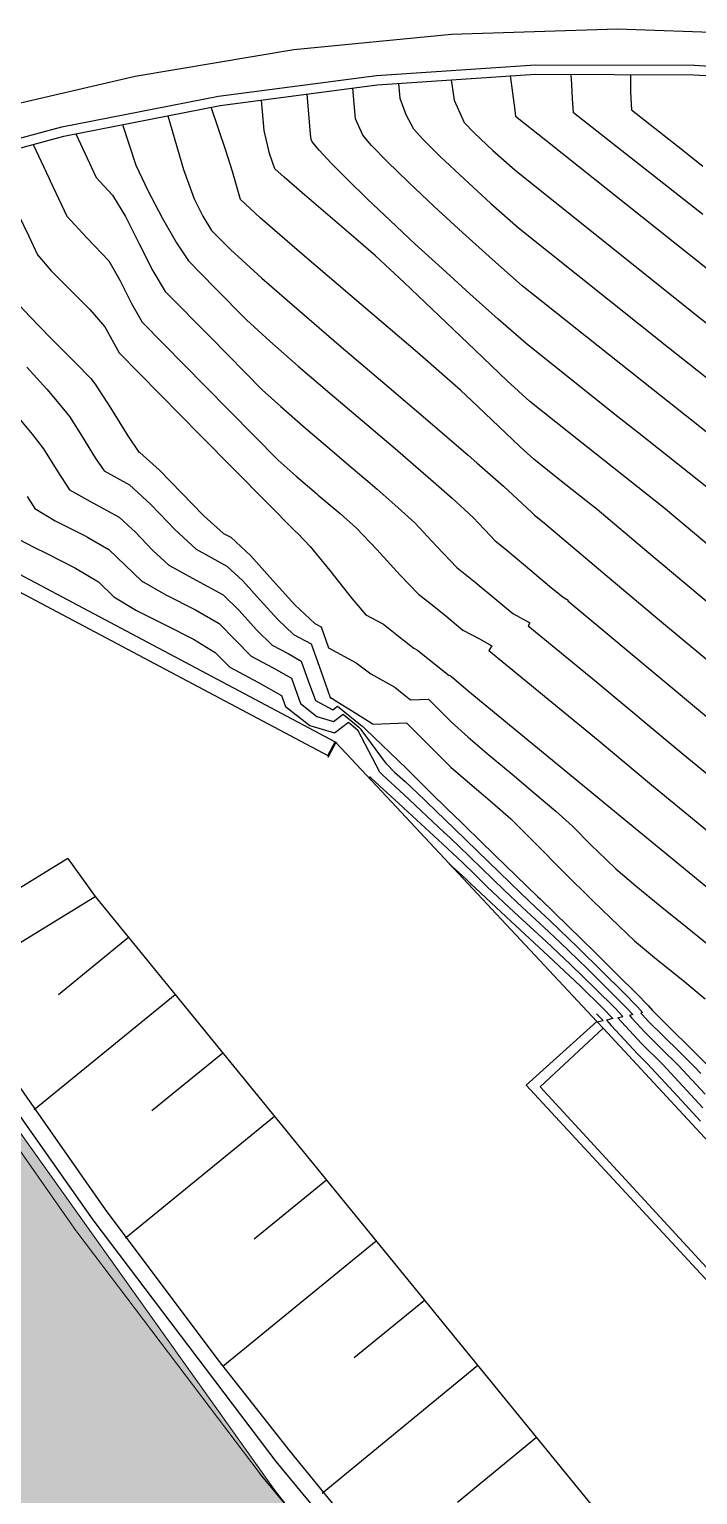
# Model space of a CAD drawing. Header units: millimetres. Extents: x -335 to 64136, y 248 to 109842.
# Drawn here: x 62411.86 to 62433.01, y 108600.27 to 108646.61 of the extents above; entities that cross this region are included whole.
import ezdxf

# ---------------------------------------------------------------- set-up
doc = ezdxf.new("R2010")
doc.units = ezdxf.units.MM
doc.header["$MEASUREMENT"] = 0
doc.linetypes.add('DOT', pattern=[0.55, 0.3, -0.25])
for name, color, linetype in [('Bâti', 7, 'Continuous'), ('colore lago', 131, 'Continuous'), ('Couronnement', 7, 'Continuous'), ('curve livello 5m', 7, 'Continuous'), ('pendenze', 2, 'Continuous'), ('Per+Mod Surf', 7, 'Continuous'), ('TalusHautBas', 7, 'Continuous')]:
    doc.layers.add(name, color=color, linetype=linetype)
doc.layers.add('Colori bordi', color=5, linetype='Continuous', plot=False)
doc.layers.add('no_plot', color=5, linetype='Continuous', plot=False)

msp = doc.modelspace()

# ---------------------------------------------------------------- hatches: boundary and pattern name
at = {"layer": 'colore lago', "linetype": 'Continuous', "lineweight": 0}
msp.add_hatch(color=256, dxfattribs=at).paths.add_polyline_path([(62547.91499, 108426.77702), (62544.89699, 108437.007), (62544.49299, 108444.65101), (62545.35599, 108452.69902), (62543.608, 108459.60602), (62537.06, 108468.43101), (62530.397, 108473.86201), (62527.61, 108478.06302), (62523.513, 108483.36202), (62517.305, 108489.50902), (62515.162, 108489.28302), (62513.59, 108490.98702), (62513.852, 108495.24602), (62504.85244, 108507.64068), (62496.28243, 108519.44374), (62493.40134, 108518.75703), (62485.50323, 108525.16045), (62484.75786, 108528.28761), (62471.39669, 108544.2803), (62471.5206, 108544.38094), (62471.307, 108544.63003), (62466.582, 108550.14002), (62461.32301, 108555.66903), (62452.23401, 108564.90801), (62445.975, 108571.35503), (62438.59701, 108578.99302), (62431.96801, 108586.05103), (62422.75901, 108596.38303), (62419.61401, 108600.43002), (62408.57901, 108615.91203), (62402.88304, 108625.04872), (62402.43049, 108624.76773), (62397.58935, 108621.76185), (62392.27136, 108618.45989), (62379.58201, 108610.58103), (62385.61987, 108600.91979), (62400.115, 108577.72602), (62397.69103, 108576.19992), (62399.555, 108573.01303), (62400.542, 108570.99702), (62402.182, 108566.64503), (62403.779, 108562.37603), (62405.518, 108558.22802), (62408.196, 108552.88803), (62411.192, 108547.80703), (62415.156, 108541.54003), (62417.6769, 108537.48116), (62418.985, 108535.37502), (62423.804, 108527.74001), (62427.40072, 108522.06605), (62428.917, 108522.33003), (62431.999, 108520.48303), (62435.209, 108517.10302), (62435.248, 108508.37502), (62442.532, 108497.74502), (62448.327, 108490.27102), (62457.902, 108478.10602), (62469.007, 108462.33101), (62468.88999, 108461.98075), (62477.15199, 108449.84302), (62486.86399, 108436.01101), (62496.88899, 108418.53603), (62504.80013, 108403.97449), (62555.46812, 108403.97449), (62553.62499, 108410.28502), (62549.50299, 108421.57802)])

# ---------------------------------------------------------------- linework, layer by layer
at = {"layer": 'Bâti', "color": 2, "linetype": 'Continuous'}
for p, q in [((62409.71299, 108629.78924), (62421.3, 108623.64404)), ((62421.3, 108623.64404), (62421.53337, 108624.08406)), ((62421.31426, 108623.59785), (62421.56362, 108624.06803)), ((62421.53337, 108624.08406), (62421.56362, 108624.06803)), ((62421.3, 108623.64404), (62421.31426, 108623.59785)), ((62413.08, 108620.38504), (62409.05, 108617.92204)), ((62413.08, 108620.38504), (62413.943, 108619.18504)), ((62408.579, 108615.91204), (62413.943, 108619.18504)), ((62409.31061, 108616.35845), (62414.26199, 108609.28575)), ((62413.874, 108608.96504), (62408.8646, 108616.08631)), ((62429.81863, 108615.23292), (62427.58154, 108613.22235)), ((62429.832, 108615.21804), (62429.81863, 108615.23292)), ((62428.01595, 108613.17038), (62430.01544, 108615.01993)), ((62429.832, 108615.21804), (62430.01544, 108615.01993)), ((62443.68104, 108595.81763), (62427.58154, 108613.22235)), ((62427.61, 108613.22104), (62427.58154, 108613.22235)), ((62428.01595, 108613.17038), (62435.91, 108604.60104)), ((62414.26199, 108609.28575), (62417.828, 108604.53904)), ((62419.665, 108601.31904), (62413.874, 108608.96504)), ((62417.828, 108604.53904), (62420.08605, 108601.65314)), ((62420.08605, 108601.65314), (62426.00394, 108594.44618)), ((62425.14981, 108593.72447), (62419.15794, 108600.935)), ((62425.639, 108594.13104), (62419.665, 108601.31904))]:
    msp.add_line(p, q, dxfattribs=at)
at = {"layer": 'Bâti', "color": 2, "linetype": 'Continuous', "lineweight": 0}
for p, q in [((62413.35375, 108608.59907), (62408.34435, 108615.72034)), ((62419.15794, 108600.935), (62413.36694, 108608.581))]:
    msp.add_line(p, q, dxfattribs=at)
at = {"layer": 'Colori bordi', "linetype": 'Continuous', "lineweight": 0, "flags": 128}
for points in [[(62494.043, 108521.362), (62486.495, 108527.481), (62482.972, 108532.63), (62482.017, 108536.24899), (62479.567, 108536.23399), (62477.321, 108539.69), (62478.815, 108540.254), (62477.114, 108542.25), (62476.542, 108543.256), (62476.71184, 108543.94254), (62475.5, 108543.172), (62473.87228, 108545.32893), (62473.367, 108544.22), (62472.168, 108544.884), (62471.307, 108544.63), (62466.582, 108550.14), (62461.323, 108555.66901), (62452.234, 108564.90799), (62445.975, 108571.35501), (62438.597, 108578.993), (62431.968, 108586.051), (62422.759, 108596.383), (62419.614, 108600.43), (62408.579, 108615.912)], [(62485.50323, 108525.16045), (62484.75786, 108528.28761), (62471.39669, 108544.2803), (62471.5206, 108544.38094), (62471.307, 108544.63003), (62466.582, 108550.14002), (62461.32301, 108555.66903), (62452.23401, 108564.90801), (62445.975, 108571.35503), (62438.59701, 108578.99302), (62431.96801, 108586.05103), (62422.75901, 108596.38303), (62419.61401, 108600.43002), (62408.57901, 108615.91203)]]:
    msp.add_lwpolyline(points, dxfattribs=at)
at = {"layer": 'Couronnement', "color": 2, "linetype": 'Continuous'}
for p, q in [((62425.21701, 108646.44505), (62420.23201, 108645.96005)), ((62430.46401, 108646.61204), (62425.21701, 108646.44505)), ((62435.588, 108646.43703), (62430.46401, 108646.61204)), ((62420.23201, 108645.96005), (62415.21, 108645.12203)), ((62422.83832, 108645.15272), (62427.86846, 108645.49307)), ((62427.86846, 108645.49307), (62432.88909, 108645.47504)), ((62432.90607, 108645.47402), (62437.95354, 108645.16897)), ((62415.21, 108645.12203), (62410.252, 108643.97404)), ((62417.84369, 108644.49928), (62422.83832, 108645.15272)), ((62422.868, 108644.85404), (62427.878, 108645.19303)), ((62427.878, 108645.19303), (62432.888, 108645.17504)), ((62432.888, 108645.17504), (62437.918, 108644.87104)), ((62412.88604, 108643.52542), (62417.84369, 108644.49928)), ((62417.892, 108644.20304), (62422.868, 108644.85404)), ((62412.95401, 108643.23304), (62417.892, 108644.20304)), ((62408.03235, 108642.21812), (62412.88604, 108643.52542)), ((62408.12001, 108641.93104), (62412.95401, 108643.23304))]:
    msp.add_line(p, q, dxfattribs=at)
at = {"layer": 'curve livello 5m', "color": 2}
msp.add_line((62422.94591, 108623.12347), (62422.25131, 108624.44901), dxfattribs=at)
at = {"layer": 'curve livello 5m', "color": 2, "flags": 128}
for points in [[(62425.20898, 108645.01244), (62425.30331, 108644.37181), (62425.6176, 108643.66974), (62425.92859, 108643.34221), (62426.52071, 108642.78417), (62427.21631, 108642.16303), (62427.21631, 108642.16303), (62432.92832, 108637.60747), (62433.98234, 108636.77538), (62434.62039, 108636.18777), (62435.35544, 108635.48439), (62435.95549, 108634.93525), (62435.95549, 108634.93525), (62436.10045, 108634.82563)], [(62427.61031, 108633.20518), (62427.36633, 108633.4299), (62426.72759, 108634.0387), (62426.05431, 108634.68147), (62425.5004, 108635.19807), (62424.13636, 108636.39239), (62422.36021, 108637.91052), (62420.5698, 108639.43443), (62419.16301, 108640.64607), (62418.53769, 108641.22742), (62418.28538, 108642.1162), (62418.07173, 108642.78241), (62417.61031, 108644.14771)], [(62410.66082, 108642.61539), (62411.33007, 108641.13502), (62411.43536, 108640.92731), (62411.67149, 108640.41907), (62411.84335, 108640.06596), (62412.11572, 108639.4852), (62412.55039, 108638.97287), (62413.15697, 108638.36546), (62413.7761, 108637.74763), (62414.24842, 108637.20401), (62414.24842, 108637.20401), (62414.70083, 108636.37625), (62417.27349, 108633.77084), (62419.38265, 108631.63482)], [(62463.2033, 108599.01437), (62459.91957, 108603.49051), (62459.71562, 108603.76853), (62457.85998, 108605.30891), (62451.18777, 108610.73232), (62450.54055, 108611.35151), (62449.41969, 108612.45458), (62448.16146, 108613.7106), (62447.79467, 108614.08783), (62446.0581, 108615.86918), (62443.49129, 108618.53373), (62443.41863, 108618.613), (62440.38958, 108621.67465), (62435.53316, 108626.60676), (62435.15674, 108626.94147), (62431.39449, 108630.10209), (62429.82453, 108631.42295), (62428.69039, 108632.31828), (62427.81659, 108633.01518), (62427.61031, 108633.20518)], [(62419.38265, 108631.63482), (62420.23619, 108630.77042), (62420.36363, 108630.65936), (62420.74453, 108630.25561), (62421.36774, 108629.49377), (62422.07569, 108628.60135), (62422.50455, 108628.0964), (62422.50455, 108628.0964), (62423.06618, 108627.79531), (62423.54349, 108627.42318), (62424.0281, 108627.04438), (62424.0281, 108627.04438), (62424.13988, 108626.98242), (62424.62803, 108626.59327), (62425.14425, 108626.18175), (62425.17466, 108626.18276), (62425.18725, 108626.17015), (62425.21291, 108626.14446), (62425.74139, 108625.69043), (62430.0157, 108622.18581), (62430.55288, 108621.73792), (62435.02914, 108618.06078)], [(62411.51467, 108630.48898), (62412.02335, 108630.2302)], [(62412.02335, 108630.2302), (62412.39279, 108630.04225), (62413.32039, 108629.57602), (62414.04583, 108629.14289), (62414.04583, 108629.14289), (62414.53799, 108628.66913), (62415.25461, 108628.23765), (62416.15892, 108627.78173), (62417.05411, 108627.32936), (62417.74336, 108626.9085), (62418.20225, 108626.43827), (62419.09175, 108625.96728), (62419.83705, 108625.5487), (62419.96382, 108625.19203), (62420.73591, 108624.59662), (62421.51221, 108624.36039), (62421.95729, 108624.70177), (62422.18162, 108624.51627), (62422.25131, 108624.44901)], [(62422.94591, 108623.12347), (62423.04616, 108623.0258), (62423.70925, 108622.41824), (62424.98828, 108621.2156)], [(62424.98828, 108621.2156), (62425.01137, 108621.19387), (62425.43555, 108620.79461), (62426.1712, 108620.07862), (62426.87444, 108619.39469), (62427.45429, 108618.85227), (62428.13619, 108618.22052), (62428.65884, 108617.73034), (62429.50428, 108616.91097), (62430.23956, 108616.18783), (62430.75729, 108615.66749), (62430.95006, 108615.45654), (62430.84517, 108615.42842), (62430.9224, 108615.34474), (62431.34724, 108614.8845), (62431.87125, 108614.36532), (62432.395, 108613.84638), (62432.81598, 108613.39021), (62433.23824, 108612.93266)]]:
    msp.add_lwpolyline(points, dxfattribs=at)
at = {"layer": 'no_plot'}
msp.add_line((62423.15613, 108623.37872), (62422.35579, 108624.47369), dxfattribs=at)
at = {"layer": 'no_plot', "flags": 128}
for points in [[(62423.53717, 108644.89932), (62423.57769, 108644.43804), (62423.76905, 108643.92129), (62424.01305, 108643.46553), (62424.31013, 108643.13401), (62424.87076, 108642.57987), (62425.61519, 108641.87829), (62426.46364, 108641.10443), (62427.33636, 108640.33346), (62432.08073, 108636.54963), (62433.89141, 108635.12021), (62434.52796, 108634.5255)], [(62427.07622, 108645.15042), (62427.21951, 108644.05686), (62427.23467, 108643.94119), (62427.23895, 108643.86636), (62428.20223, 108643.11054), (62433.7759, 108638.6653), (62434.07327, 108638.43055), (62434.67934, 108637.87855), (62435.40019, 108637.19084), (62436.10697, 108636.51737), (62436.67084, 108636.0081), (62437.18452, 108635.61368), (62437.80965, 108635.15186)], [(62433.16505, 108640.75635), (62429.07357, 108643.96667), (62429.04395, 108644.42878), (62429.01074, 108645.06653), (62429.01074, 108645.06653), (62428.99469, 108645.18902)], [(62430.87934, 108645.18225), (62430.8766, 108644.61993), (62430.90819, 108644.06698), (62432.38733, 108642.9064), (62433.16505, 108642.27948)], [(62431.09869, 108633.87098), (62430.38556, 108634.43396), (62427.57648, 108636.67432), (62426.6912, 108637.44958), (62425.79797, 108638.24547), (62424.9171, 108639.04282), (62424.06892, 108639.8225), (62423.27374, 108640.56536), (62422.55187, 108641.25225), (62421.92364, 108641.86401), (62421.40937, 108642.38151), (62421.02936, 108642.78559), (62420.80395, 108643.05711), (62420.80395, 108643.05711), (62420.77226, 108643.1279), (62420.75666, 108643.30537), (62420.64615, 108644.56336)], [(62432.86035, 108634.20722), (62431.23315, 108635.49179), (62427.45642, 108638.50389), (62426.51109, 108639.33492), (62425.5669, 108640.18483), (62424.66802, 108641.01202), (62423.85858, 108641.77487), (62423.18275, 108642.43178), (62422.68467, 108642.94113), (62422.4085, 108643.26132), (62422.4085, 108643.26132), (62422.17497, 108643.78297), (62422.08982, 108644.75224)], [(62429.33869, 108633.53506), (62427.69653, 108634.84475), (62426.97959, 108635.50042), (62425.96691, 108636.46104), (62424.8246, 108637.55386), (62423.71874, 108638.60609), (62422.81541, 108639.44497), (62422.81541, 108639.44497), (62422.19149, 108639.99126), (62421.37908, 108640.68565), (62420.56015, 108641.38269), (62419.91668, 108641.9369), (62419.63065, 108642.20281), (62419.63065, 108642.20281), (62419.4595, 108642.68135), (62419.28687, 108643.41381), (62419.28687, 108643.41381), (62419.20247, 108644.37449)], [(62414.8117, 108643.59796), (62415.23244, 108642.32032), (62415.61047, 108641.51645), (62416.06479, 108640.64779), (62416.51764, 108639.85661), (62416.89127, 108639.28518), (62417.74385, 108638.42175), (62418.72569, 108637.42741), (62419.47103, 108636.74939), (62420.36919, 108635.96405), (62421.36539, 108635.11025), (62422.40489, 108634.22685), (62423.4329, 108633.35272), (62424.33303, 108632.57967)], [(62416.24017, 108643.87856), (62416.73584, 108642.17981), (62417.07814, 108641.24885), (62417.35074, 108640.70109), (62417.62141, 108640.25483), (62417.90064, 108639.97205), (62418.22219, 108639.6464), (62419.21157, 108638.7464), (62420.40379, 108637.70392), (62421.72617, 108636.57057), (62423.106, 108635.39794), (62424.47061, 108634.23761), (62425.74727, 108633.14117), (62426.01983, 108632.90161)], [(62413.32588, 108643.30609), (62413.9735, 108641.92522), (62414.49053, 108641.3722), (62414.89855, 108640.68855), (62415.33209, 108639.82791), (62415.7625, 108638.97526), (62416.16112, 108638.31554), (62417.58706, 108636.87145), (62419.22919, 108635.20841), (62419.81136, 108634.68074), (62420.52091, 108634.06366), (62421.30284, 108633.39619), (62422.10218, 108632.71736), (62422.64104, 108632.25673)], [(62411.98502, 108642.97205), (62412.48807, 108641.88927), (62412.52167, 108641.82024), (62413.04461, 108640.70521), (62413.69145, 108640.00961), (62414.36947, 108639.28811), (62414.71965, 108638.67812), (62415.08787, 108637.93786), (62415.43097, 108637.3459), (62417.43027, 108635.32114), (62419.73269, 108632.98942), (62420.29998, 108632.4843), (62420.94581, 108631.93317)], [(62409.42168, 108642.28164), (62409.85362, 108641.41157), (62410.17194, 108640.57133), (62410.53377, 108639.58073), (62410.55714, 108639.53462), (62410.81011, 108638.97606), (62410.96018, 108638.73257), (62411.16503, 108638.31168), (62411.18683, 108638.26519), (62411.41857, 108638.01084), (62411.87752, 108637.52641), (62412.54258, 108636.84882), (62413.31865, 108636.06653), (62413.8019, 108635.56925), (62413.9474, 108635.39216), (62414.43197, 108634.64256), (62414.97209, 108633.75998), (62415.3267, 108633.24183), (62415.35289, 108633.22733), (62415.97821, 108632.67237), (62416.68117, 108631.9483), (62417.36038, 108631.24884)], [(62411.77881, 108635.92288), (62412.41563, 108635.23187), (62412.79773, 108634.7836), (62413.12677, 108634.36635), (62413.51416, 108633.76708), (62413.94595, 108633.06151), (62414.22944, 108632.64728), (62415.02613, 108632.20622), (62415.70692, 108631.58034), (62416.23197, 108631.03347)], [(62411.47366, 108634.38053), (62411.94654, 108633.80499), (62412.30614, 108633.34053), (62412.76294, 108632.61867), (62413.13218, 108632.05274), (62413.86588, 108631.63858), (62414.69936, 108631.18511), (62415.09943, 108630.81731)], [(62433.70955, 108631.80988), (62431.09869, 108633.87098)], [(62433.80048, 108633.46504), (62432.86035, 108634.20722)], [(62434.36231, 108629.44342), (62432.64477, 108630.8863), (62431.92806, 108631.4893), (62429.53798, 108633.37612), (62429.33869, 108633.53506)], [(62426.01983, 108632.90161), (62426.86331, 108632.16024), (62427.74602, 108631.34638), (62427.80759, 108631.28111), (62427.83454, 108631.2598), (62428.15358, 108630.99266), (62430.14421, 108629.31787), (62431.86385, 108627.87322), (62434.53378, 108625.64704)], [(62424.33303, 108632.57967), (62424.39467, 108632.52673), (62425.23543, 108631.78774), (62425.90042, 108631.17463), (62426.26085, 108630.79125), (62426.59692, 108630.43635), (62426.90171, 108630.1953), (62427.55936, 108629.64522), (62428.31578, 108629.00516), (62428.74411, 108628.65261), (62428.91119, 108628.56196), (62428.89392, 108628.53366), (62429.5272, 108628.01441), (62433.53856, 108624.66976)], [(62420.94581, 108631.93317), (62421.00266, 108631.88466), (62421.68948, 108631.29783), (62422.20922, 108630.83112), (62422.85429, 108630.15646), (62423.59163, 108629.35), (62424.17558, 108628.74682), (62424.5505, 108628.44905), (62425.03604, 108628.06629), (62425.57494, 108627.61505), (62426.10582, 108627.33621), (62426.48767, 108627.11987), (62426.39336, 108626.96522), (62429.85287, 108624.12868), (62431.5481, 108622.7152), (62435.09025, 108619.80541)], [(62422.64104, 108632.25673), (62422.86395, 108632.06618), (62423.53316, 108631.48167), (62424.05482, 108631.00287), (62424.74381, 108630.27), (62425.38625, 108629.59158), (62425.96888, 108629.13079), (62426.64756, 108628.56051), (62427.15953, 108628.13383), (62427.69943, 108627.84091), (62427.64364, 108627.74944), (62429.69004, 108626.07155), (62432.54333, 108623.69248), (62435.15137, 108621.55004)], [(62411.78934, 108631.8346), (62412.03493, 108631.45819), (62412.67323, 108631.06848), (62413.60199, 108630.60583), (62413.69924, 108630.55007)], [(62416.23197, 108631.03347), (62416.46067, 108630.79526), (62417.13949, 108630.17186), (62417.63111, 108629.90271), (62418.11167, 108629.63787), (62418.61201, 108629.17018), (62419.16623, 108628.55684), (62419.71989, 108627.94428), (62420.21854, 108627.47893), (62420.77711, 108627.17499), (62421.07892, 108626.32525), (62421.38066, 108625.47692), (62421.42868, 108625.45113), (62421.44248, 108625.46172), (62421.50542, 108625.40967), (62422.13416, 108625.01795), (62422.70756, 108624.65607), (62422.71534, 108624.64851), (62422.72326, 108624.64081), (62423.26061, 108624.65899), (62423.79599, 108624.67649), (62424.25586, 108624.21606), (62425.19308, 108623.27769), (62425.79112, 108622.75709), (62426.5052, 108622.1578), (62427.0949, 108621.64382), (62427.83906, 108620.89473), (62428.76602, 108619.9573), (62429.68711, 108619.05352), (62430.51724, 108618.24976), (62431.00738, 108617.78713), (62431.70024, 108617.20893), (62432.53626, 108616.53775), (62433.23652, 108615.95392)], [(62417.36038, 108631.24884), (62417.38344, 108631.2251), (62418.00666, 108630.67277), (62418.23444, 108630.54765), (62418.86523, 108629.95803), (62419.56396, 108629.18477), (62420.26198, 108628.41249), (62420.89064, 108627.82582), (62421.09046, 108627.71709), (62421.32638, 108627.05334), (62422.20474, 108626.58245), (62422.66145, 108626.22592), (62423.41879, 108625.80613), (62423.65991, 108625.61391), (62423.91488, 108625.41065), (62424.48532, 108625.42962), (62424.72155, 108625.19311), (62425.20299, 108624.71108), (62425.74747, 108624.22574), (62426.41128, 108623.65924), (62427.1337, 108623.053), (62427.85401, 108622.44843), (62428.51151, 108621.88695), (62429.04546, 108621.40997), (62429.62871, 108620.82135), (62430.10445, 108620.35602), (62430.41099, 108620.06392), (62431.0433, 108619.52285), (62431.81923, 108618.88872), (62432.66789, 108618.20734), (62433.51845, 108617.52453)], [(62413.69924, 108630.55007), (62414.3726, 108630.164), (62414.88942, 108629.66634), (62415.40516, 108629.17004), (62416.17824, 108628.72311), (62417.11796, 108628.25555), (62417.86613, 108627.81829), (62418.37078, 108627.30098), (62418.87435, 108626.78516), (62419.56865, 108626.41752), (62420.1504, 108626.0908), (62420.4361, 108625.28699), (62420.95881, 108624.8839), (62421.48437, 108624.72397), (62421.78568, 108624.95508), (62422.28358, 108624.54337), (62422.35579, 108624.47369)], [(62415.09943, 108630.81731), (62415.20607, 108630.71927), (62415.76709, 108630.13494), (62416.27232, 108629.67095), (62417.14038, 108629.19572), (62417.9889, 108628.72808), (62418.49292, 108628.23781), (62419.04391, 108627.62026), (62419.54645, 108627.13205), (62420.04556, 108626.86776), (62420.46375, 108626.63289), (62420.68609, 108626.0069), (62420.90838, 108625.38196), (62421.45652, 108625.08755), (62421.61408, 108625.2084), (62422.33262, 108624.61424), (62422.39741, 108624.57363), (62422.49014, 108624.48348)], [(62422.49014, 108624.48348), (62423.79016, 108623.23901), (62424.45456, 108622.5738), (62425.17748, 108621.87021), (62425.18587, 108621.8623), (62426.59168, 108620.49407), (62427.93555, 108619.18711), (62428.01807, 108619.11013), (62428.90386, 108618.25367), (62429.73834, 108617.43908), (62430.47212, 108616.7154), (62431.05578, 108616.13166), (62431.43993, 108615.73688), (62431.57516, 108615.58009), (62431.57353, 108615.57966), (62431.57473, 108615.57836), (62431.58131, 108615.57123), (62433.31504, 108613.85344)], [(62423.15613, 108623.37872), (62423.41729, 108623.12429), (62423.74574, 108622.82334), (62423.93378, 108622.6549), (62424.37079, 108622.23018), (62424.42059, 108622.18165)], [(62423.71908, 108621.97165), (62423.67276, 108622.01313), (62422.67504, 108622.92731), (62422.6465, 108622.95511), (62422.64182, 108622.98035)], [(62424.42059, 108622.18165), (62425.31071, 108621.32846), (62426.38144, 108620.28635), (62427.40499, 108619.2909), (62427.88856, 108618.8402), (62428.33846, 108618.42024), (62429.2085, 108617.57819), (62430.00612, 108616.79733), (62430.66113, 108616.1473), (62431.10335, 108615.69775), (62431.26261, 108615.51832), (62431.20935, 108615.50404), (62431.24857, 108615.46155), (62431.46428, 108615.22787), (62431.91141, 108614.78135), (62432.44299, 108614.26166), (62432.88981, 108613.81544), (62433.10017, 108613.5875)], [(62433.16531, 108612.50645), (62432.53179, 108613.19292), (62431.90018, 108613.87732), (62431.2302, 108614.54114), (62430.59624, 108615.22793), (62430.48098, 108615.3528), (62430.63751, 108615.39477), (62430.39538, 108615.6519), (62429.7812, 108616.26141), (62428.97923, 108617.04045), (62428.97923, 108617.04045), (62428.20734, 108617.76438), (62427.20025, 108618.6974), (62426.34389, 108619.49848), (62426.34389, 108619.49848), (62425.96096, 108619.87089), (62425.56039, 108620.26076), (62425.56039, 108620.26076), (62424.92622, 108620.85767), (62423.69592, 108621.99239)], [(62425.14582, 108620.22488), (62425.44877, 108619.94948), (62425.68523, 108619.72691), (62425.81334, 108619.60228), (62426.94622, 108618.54253), (62428.27849, 108617.30824), (62429.29961, 108616.35055), (62430.00701, 108615.66025), (62430.32496, 108615.33299), (62430.1168, 108615.27718), (62430.27008, 108615.11112), (62431.11316, 108614.19778), (62431.40537, 108613.90826), (62432.2476, 108612.99563), (62433.09238, 108612.08024)]]:
    msp.add_lwpolyline(points, dxfattribs=at)
at = {"layer": 'pendenze', "linetype": 'Continuous'}
for p, q in [((62414.99665, 108617.89428), (62412.77886, 108616.08389)), ((62416.47454, 108616.08383), (62412.01407, 108612.44271)), ((62417.98217, 108614.23693), (62415.74035, 108612.40692)), ((62419.61721, 108612.23395), (62414.9026, 108608.38539)), ((62421.26068, 108610.22065), (62418.96988, 108608.35066)), ((62422.83624, 108608.29054), (62417.97806, 108604.32479)), ((62424.36518, 108606.41754), (62422.13413, 108604.59633)), ((62426.04683, 108604.35747), (62421.11967, 108600.30409)), ((62427.9025, 108602.08421), (62425.4033, 108600.02821))]:
    msp.add_line(p, q, dxfattribs=at)
at = {"layer": 'Per+Mod Surf', "color": 2, "linetype": 'Continuous'}
for p, q in [((62410.49303, 108629.93812), (62421.53337, 108624.08406)), ((62421.53337, 108624.08406), (62421.73214, 108623.87172)), ((62421.73214, 108623.87172), (62423.62289, 108621.85184)), ((62423.62289, 108621.85184), (62429.81863, 108615.23292)), ((62429.81863, 108615.23292), (62429.832, 108615.21804)), ((62429.832, 108615.21804), (62430.01544, 108615.01993)), ((62430.01544, 108615.01993), (62438.073, 108606.31804))]:
    msp.add_line(p, q, dxfattribs=at)
at = {"layer": 'Per+Mod Surf', "color": 2, "linetype": 'DOT'}
for p, q in [((62430.01241, 108615.27122), (62429.62, 108615.66065)), ((62429.82852, 108615.22191), (62430.01241, 108615.27122))]:
    msp.add_line(p, q, dxfattribs=at)
at = {"layer": 'TalusHautBas', "color": 2, "linetype": 'DOT'}
msp.add_line((62421.53337, 108624.08406), (62421.73214, 108623.87172), dxfattribs=at)
at = {"layer": 'TalusHautBas', "color": 2, "linetype": 'Continuous'}
msp.add_line((62413.943, 108619.18504), (62429.763, 108599.80504), dxfattribs=at)

doc.saveas('drawing.dxf')
